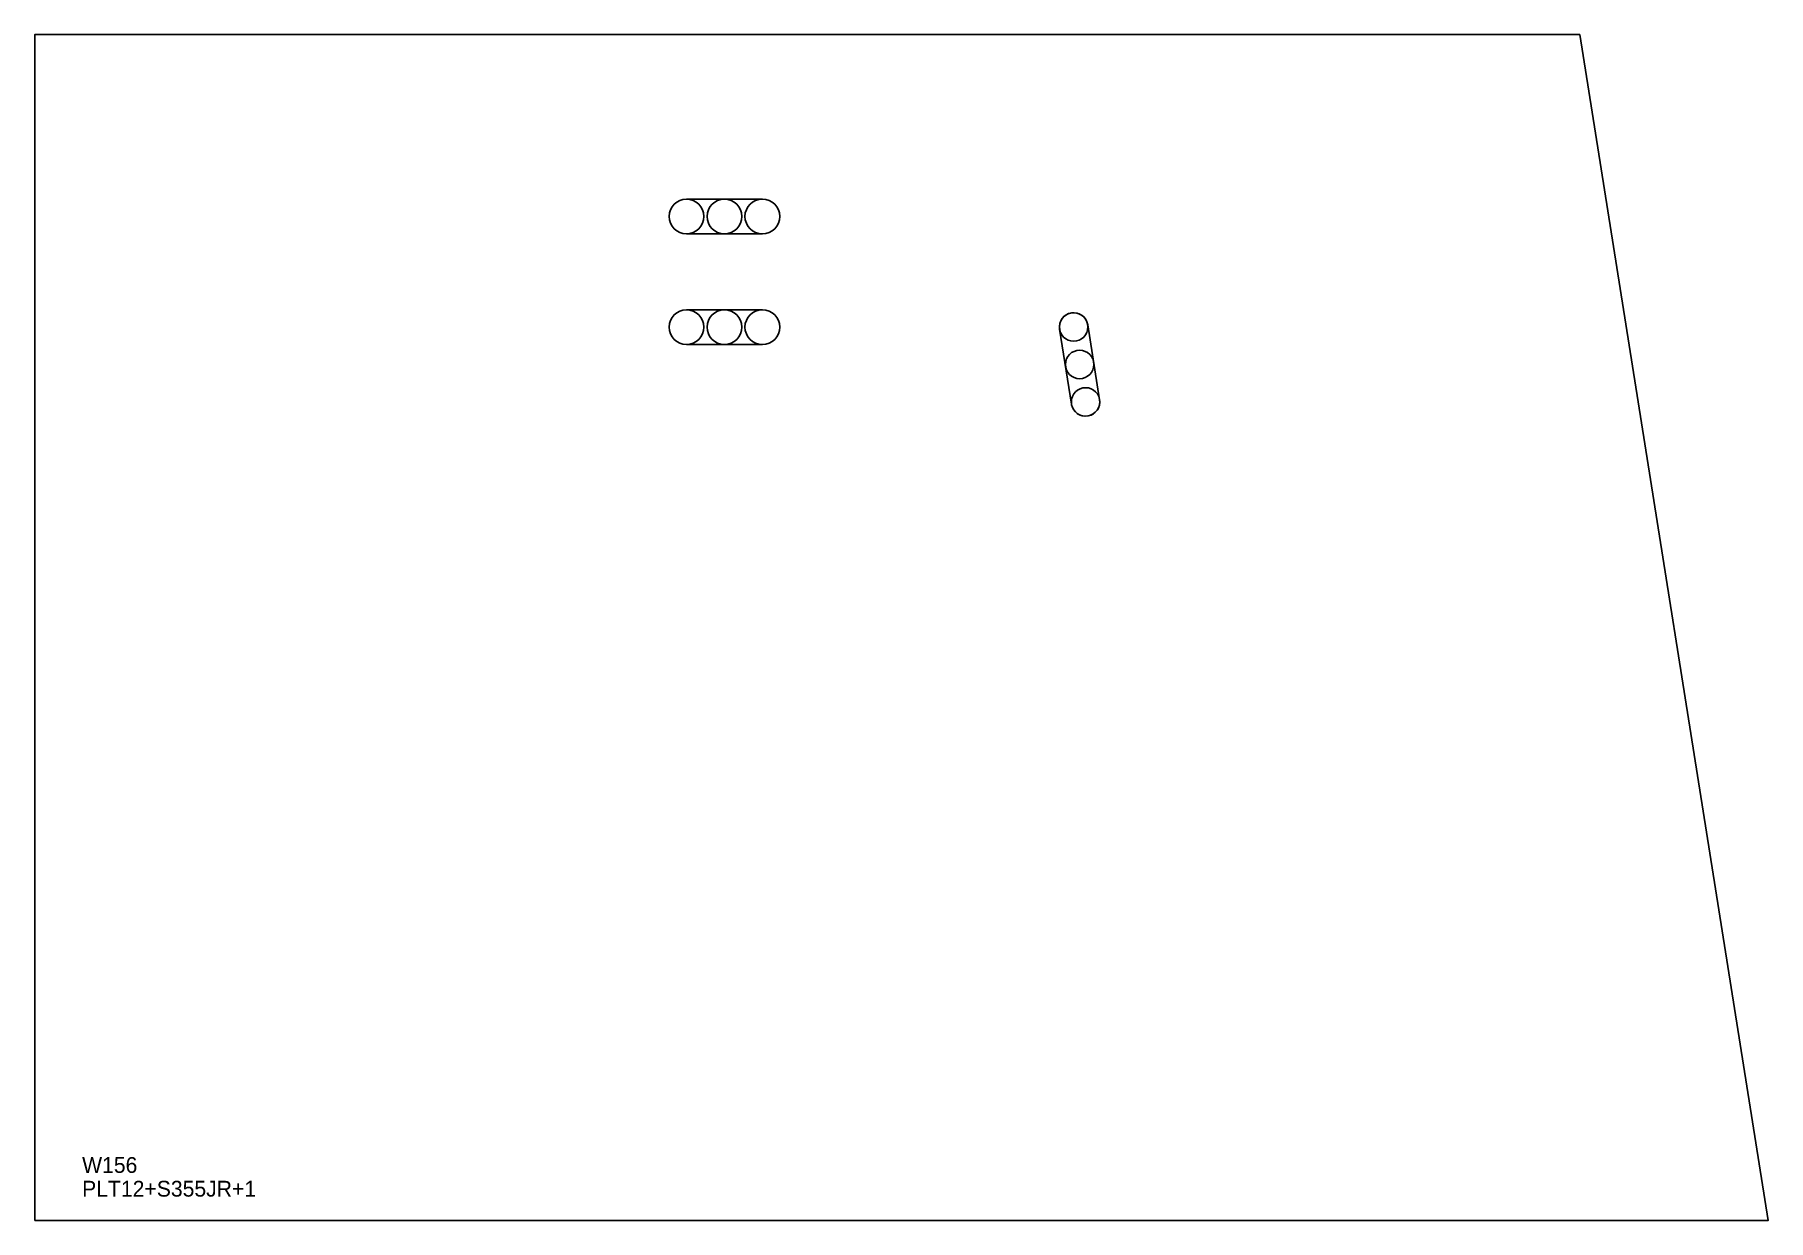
# Model space of a CAD drawing. Extents: x 0 to 1096, y 0 to 750.
import ezdxf

# ---------------------------------------------------------------- set-up
doc = ezdxf.new("R2010")
doc.units = 0
for name, color, linetype in [('18', 7, 'CONTINUOUS'), ('22', 7, 'CONTINUOUS'), ('CUT', 7, 'CONTINUOUS'), ('LAYOUT', 4, 'CONTINUOUS'), ('SCRIBE', 3, 'CONTINUOUS'), ('TEXT', 7, 'CONTINUOUS')]:
    doc.layers.add(name, color=color, linetype=linetype)

msp = doc.modelspace()

# ---------------------------------------------------------------- linework, layer by layer
at = {"layer": '18', "color": 7, "linetype": 'CONTINUOUS'}
for centre, radius in [((656.988, 565.094), 9), ((660.759, 541.392), 9), ((664.53, 517.69), 9), ((0, 0), 0)]:
    msp.add_circle(centre, radius, dxfattribs=at)
at = {"layer": '22', "color": 7, "linetype": 'CONTINUOUS'}
for centre, radius in [((412.15, 635), 11), ((436.15, 635), 11), ((460.15, 635), 11), ((412.15, 565), 11), ((436.15, 565), 11), ((460.15, 565), 11), ((0, 0), 0), ((0, 0), 0)]:
    msp.add_circle(centre, radius, dxfattribs=at)
at = {"layer": 'CUT', "color": 7, "linetype": 'CONTINUOUS'}
msp.add_lwpolyline([(0, 0), (0, 750), (977, 750), (1096.26, 0)], close=True, dxfattribs=at)
at = {"layer": 'LAYOUT', "color": 4, "linetype": 'CONTINUOUS'}
for points in [[(412.15, 624, -1), (412.15, 646), (460.15, 646, -1), (460.15, 624)], [(412.15, 554, -1), (412.15, 576), (460.15, 576, -1), (460.15, 554)], [(673.418, 519.104, -0.99999991), (655.642, 516.276), (648.1, 563.68, -1), (665.876, 566.508)]]:
    msp.add_lwpolyline(points, format="xyb", close=True, dxfattribs=at)

# ---------------------------------------------------------------- texts
at = {"layer": 'SCRIBE', "color": 3}
msp.add_text('W156', height=10, dxfattribs=at).set_placement((30, 30))
at = {"layer": 'TEXT', "color": 7}
msp.add_text('PLT12+S355JR+1', height=10, dxfattribs=at).set_placement((30, 15))

doc.saveas('drawing.dxf')
